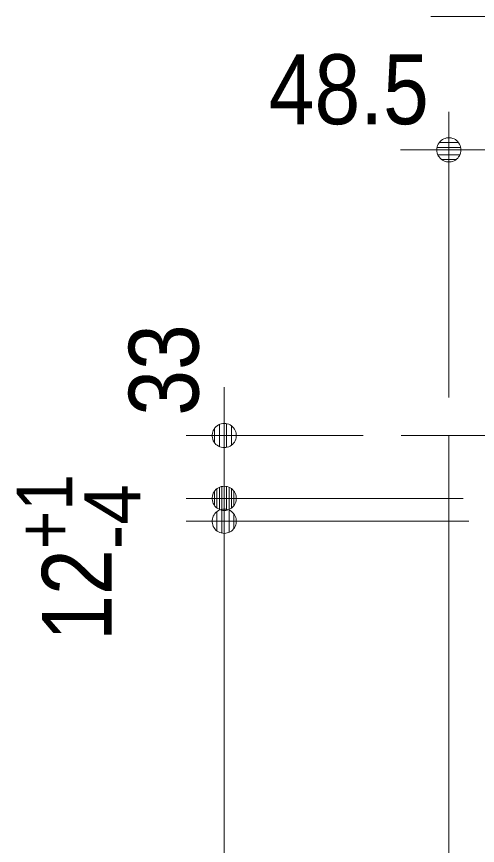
# Model space of a CAD drawing. Units: millimetres, scale not verified. Extents: x -6062 to 6062, y -3045 to 3045.
# Drawn here: x -483.6 to -241.5, y 184.8 to 620 of the extents above; entities that cross this region are included whole.
import ezdxf
from ezdxf.enums import TextEntityAlignment as Align

# ---------------------------------------------------------------- set-up
doc = ezdxf.new("R2010")
doc.units = ezdxf.units.MM
doc.header["$LTSCALE"] = 20
for name, color, linetype, lineweight in [('0-0_2寸法-1', 7, 'Continuous', 9), ('0-1_0', 7, 'Continuous', 9), ('0-3_2寸法-2', 7, 'Continuous', 9), ('0-4_3一般', 7, 'Continuous', 9)]:
    doc.layers.add(name, color=color, linetype=linetype, lineweight=lineweight)
doc.styles.add('ＭＳ Ｐゴシック', font='')
doc.styles.get('ＭＳ Ｐゴシック').set_extended_font_data('MS PGothic')

# ---------------------------------------------------------------- blocks, each defined once
blk = doc.blocks.new('_Dot')
at = {"layer": '0-1_0'}
for p, q in [((-10, 0), (-20, 0)), ((9.78, 2), (-9.78, 2)), ((7.99, 6), (-7.99, 6)), ((9.16, -3.98), (-9.16, -3.98)), ((6, -7.98), (-6, -7.98))]:
    blk.add_line(p, q, dxfattribs=at)
for points in [[(10, 0), (9.92, 1.25), (9.69, 2.49), (9.3, 3.68), (8.76, 4.82), (8.09, 5.88), (7.29, 6.85), (6.37, 7.71), (5.36, 8.44), (4.26, 9.05), (3.09, 9.51), (1.87, 9.82), (0.63, 9.98), (-0.63, 9.98), (-1.87, 9.82), (-3.09, 9.51), (-4.26, 9.05), (-5.36, 8.44), (-6.37, 7.71), (-7.29, 6.85), (-8.09, 5.88), (-8.76, 4.82), (-9.3, 3.68), (-9.69, 2.49), (-9.92, 1.25), (-10, 0), (0, 0)], [(-10, 0), (-9.92, -1.25), (-9.69, -2.49), (-9.3, -3.68), (-8.76, -4.82), (-8.09, -5.88), (-7.29, -6.85), (-6.37, -7.71), (-5.36, -8.44), (-4.26, -9.05), (-3.09, -9.51), (-1.87, -9.82), (-0.63, -9.98), (0.63, -9.98), (1.87, -9.82), (3.09, -9.51), (4.26, -9.05), (5.36, -8.44), (6.37, -7.71), (7.29, -6.85), (8.09, -5.88), (8.76, -4.82), (9.3, -3.68), (9.69, -2.49), (9.92, -1.25), (10, 0), (0, 0)]]:
    blk.add_lwpolyline(points, close=True, dxfattribs=at)
blk = doc.blocks.new('グループ-114')
at = {"layer": '0-4_3一般'}
blk.add_line((30119.3, 8000), (35089.3, 8000), dxfattribs=at)
blk = doc.blocks.new('グループ-150')
at = {"layer": '0-4_3一般'}
blk.add_blockref('グループ-114', (0, 0), dxfattribs=at)

msp = doc.modelspace()

# ---------------------------------------------------------------- linework, layer by layer
at = {"layer": '0-0_2寸法-1'}
for p, q in [((-246.04, 355), (-394.54, 355)), ((-374.54, 342.29), (-374.54, -1924.29))]:
    msp.add_line(p, q, dxfattribs=at)
at = {"layer": '0-3_2寸法-2'}
for p, q in [((-256.54, 420), (-256.54, 570)), ((-269.25, 550), (-281.96, 550)), ((-208.04, 550), (-256.54, 550)), ((-374.54, 412.71), (-374.54, 425.42)), ((-301.54, 400), (-394.54, 400)), ((-374.54, 400), (-374.54, 367)), ((-374.54, 379.71), (-374.54, 392.42)), ((-249.04, 367), (-394.54, 367)), ((-249.04, 367), (-394.54, 367)), ((-374.54, 367), (-374.54, 355)), ((-246.04, 355), (-394.54, 355)), ((-374.54, 354.29), (-374.54, 341.58)), ((-374.54, 342.29), (-374.54, 329.58))]:
    msp.add_line(p, q, dxfattribs=at)
msp.add_lwpolyline([(-266.03, 620), (-218.1, 620), (-186.04, 550)], dxfattribs=at)
at = {"layer": '0-4_3一般'}
msp.add_line((-256.54, 400), (-256.54, -1950), dxfattribs=at)

# ---------------------------------------------------------------- block references
at = {"layer": '0-0_2寸法-1', "xscale": 0.6356201, "yscale": 0.6356201, "rotation": 90}
msp.add_blockref('_Dot', (-374.54, 355), dxfattribs=at)
at = {"layer": '0-3_2寸法-2', "xscale": 0.6356201, "yscale": 0.6356201}
msp.add_blockref('_Dot', (-256.54, 550), dxfattribs=at)
for p, rotation in [((-374.54, 400), 270), ((-374.54, 367), 270), ((-374.54, 367), 90), ((-374.54, 355), 90)]:
    msp.add_blockref('_Dot', p, dxfattribs=dict(at, rotation=rotation))
at = {"layer": '0-4_3一般', "xscale": 0.05, "yscale": 0.05}
msp.add_blockref('グループ-150', (-1787.5, 0), dxfattribs=at)

# ---------------------------------------------------------------- texts
at = {"layer": '0-3_2寸法-2', "style": 'ＭＳ Ｐゴシック', "width": 0.9}
msp.add_text('48.5', height=36.69, dxfattribs=at).set_placement((-351.15, 552.48), align=Align.BOTTOM_LEFT)
for s, height, p in [('33', 36.66, (-377.02, 410.41)), ('+1', 29.33, (-445.51, 340.33)), ('12', 36.66, (-422.68, 292.23))]:
    msp.add_text(s, height=height, rotation=90, dxfattribs=at).set_placement(p, align=Align.BOTTOM_LEFT)
at = {"layer": '0-3_2寸法-2', "style": 'ＭＳ Ｐゴシック'}
msp.add_text('-4', height=29.33, rotation=90, dxfattribs=at).set_placement((-409.89, 340.33), align=Align.BOTTOM_LEFT)

doc.saveas('drawing.dxf')
